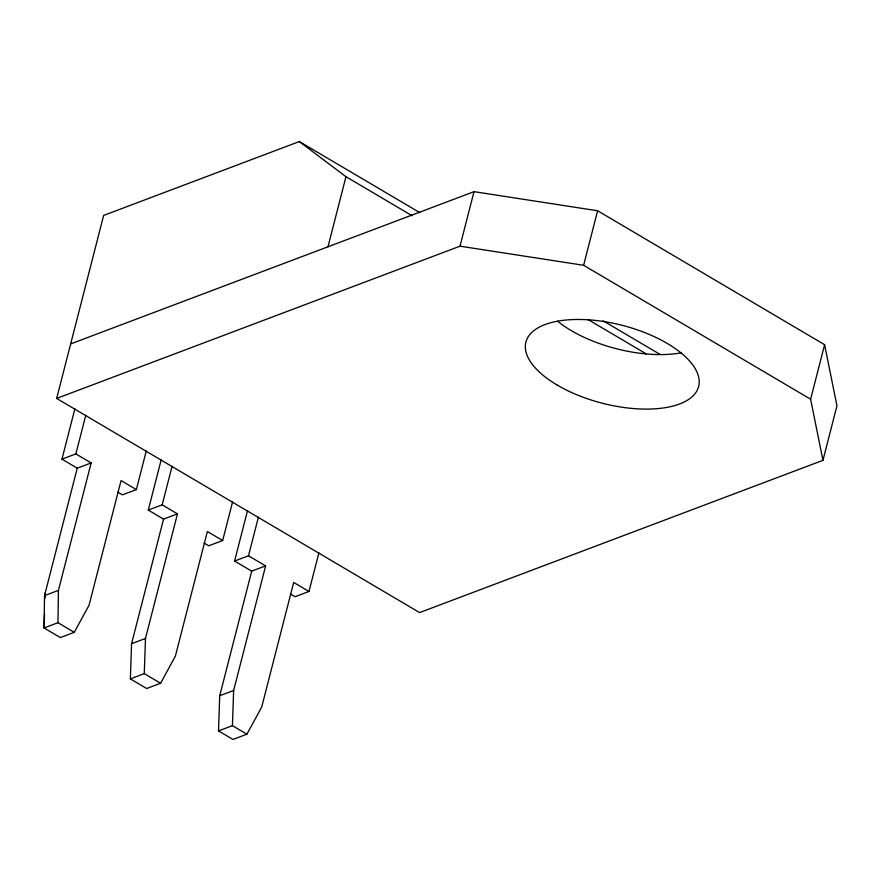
<?xml version="1.0" encoding="UTF-8"?>
<svg xmlns="http://www.w3.org/2000/svg" width="881" height="881" viewBox="0 0 881 881"><rect width="100%" height="100%" fill="white"/><g stroke="black" fill="none" stroke-linecap="round" stroke-linejoin="round"><path stroke-width="1.32" d="M74.268 632.327L57.959 622.702L58.432 590.38L91.15 462.932L77.242 468.185L44.524 595.633L44.05 627.955L60.36 637.58L74.268 632.327L89.069 605.192L121.06 480.586L136.346 489.605L146.279 450.951M44.513 614.431L44.05 627.955L57.959 622.702M45.063 598.199L45.25 592.792M160.584 683.26L146.675 688.513L130.366 678.888L131.566 643.725L163.558 519.118L177.466 513.865L145.475 638.472L144.275 673.635L160.584 683.26L175.385 656.125L207.376 531.518L222.662 540.538L232.595 501.884M246.9 734.192L232.991 739.445L218.521 730.9L219.721 695.737L251.713 571.13L265.622 565.888L233.63 690.484L232.43 725.647L246.9 734.192L261.701 707.047L293.692 582.451L308.978 591.47L318.911 552.816M70.656 343.92L474.011 191.662L597.615 210.768L824.616 344.713L836.95 405.822L822.953 460.334L419.598 612.592L56.659 398.443L103.65 215.427L299.331 141.555L419.918 212.706M77.242 468.185L61.956 459.166L74.885 408.784M61.956 459.166L75.865 453.913L85.787 415.259M163.558 519.118L148.272 510.099L161.201 459.717M148.272 510.099L162.181 504.846L172.103 466.192M251.713 571.13L234.588 561.032L247.517 510.65M234.588 561.032L248.497 555.779L258.419 517.125M327.974 246.79L345.969 176.696L299.331 141.555M56.659 398.443L460.014 246.173L474.011 191.662M822.953 460.334L810.619 399.225L583.618 265.28L597.615 210.768M810.619 399.225L824.616 344.713M136.346 489.605L122.437 494.858L117.735 492.083M44.524 595.633L58.432 590.38M222.662 540.538L208.753 545.791L204.051 543.015M131.566 643.725L145.475 638.472M308.978 591.47L295.069 596.723L290.367 593.948M130.366 678.888L144.275 673.635M219.721 695.737L233.63 690.484M218.521 730.9L232.43 725.647M460.014 246.173L583.618 265.28M603.155 320.838L659.902 354.316M345.969 176.696L412.176 215.768M588.321 319.704L646.247 353.887M75.865 453.913L91.15 462.932M162.181 504.846L177.466 513.865M248.497 555.779L265.622 565.888M681.167 352.829A89.179 40.207 14.4 0 1 557.585 321.191M557.199 385.074A89.179 40.207 14.4 0 0 698.082 388.268A89.179 40.207 14.4 0 0 581.548 319.506A89.179 40.207 14.4 0 0 557.199 385.074"/></g></svg>
